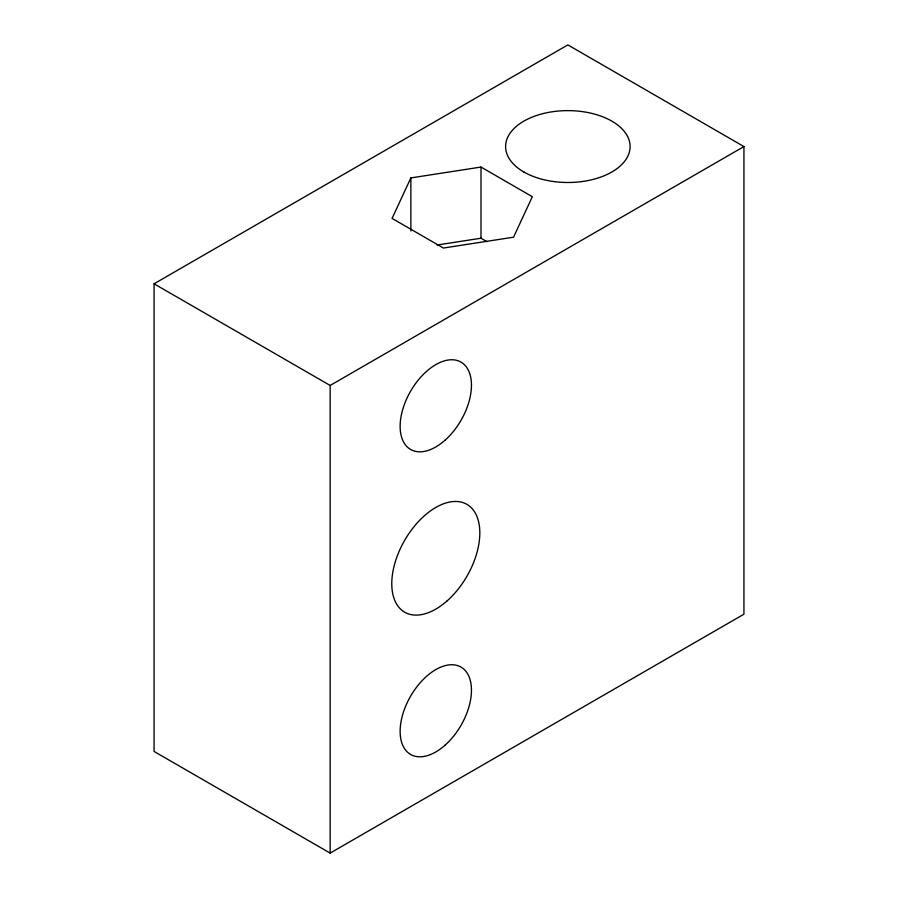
<?xml version="1.0" encoding="UTF-8"?>
<svg xmlns="http://www.w3.org/2000/svg" width="898" height="898" viewBox="0 0 898 898"><rect width="100%" height="100%" fill="white"/><g stroke="black" fill="none" stroke-linecap="round" stroke-linejoin="round"><path stroke-width="1.35" d="M410.869 177.916L392.078 218.405L443.41 248.039L513.544 237.195L532.334 196.707L481.002 167.062L410.869 177.916L410.869 230.943M154.063 283.802L567.85 44.9L743.937 146.565L743.937 614.198L330.15 853.1L154.063 751.435L154.063 283.802L330.15 385.455L743.937 146.565M436.989 245.031L481.002 238.228L486.963 241.674M481.002 167.062L481.002 238.228M330.15 385.455L330.15 853.1M523.837 171.978A62.254 35.942 0 0 0 627.983 155.859A62.254 35.942 0 0 0 551.742 111.846A62.254 35.942 0 0 0 523.837 171.978M445.026 440.233A50.423 29.118 -60 0 0 461.011 362.119A50.423 29.118 -60 0 0 401.35 415.022A50.423 29.118 -60 0 0 445.026 440.233M445.026 745.217A50.423 29.118 -60 0 0 461.011 667.102A50.423 29.118 -60 0 0 401.35 720.005A50.423 29.118 -60 0 0 445.026 745.217M447.193 600.807A62.254 35.942 -60 0 0 466.926 504.373A62.254 35.942 -60 0 0 393.279 569.68A62.254 35.942 -60 0 0 447.193 600.807"/></g></svg>
